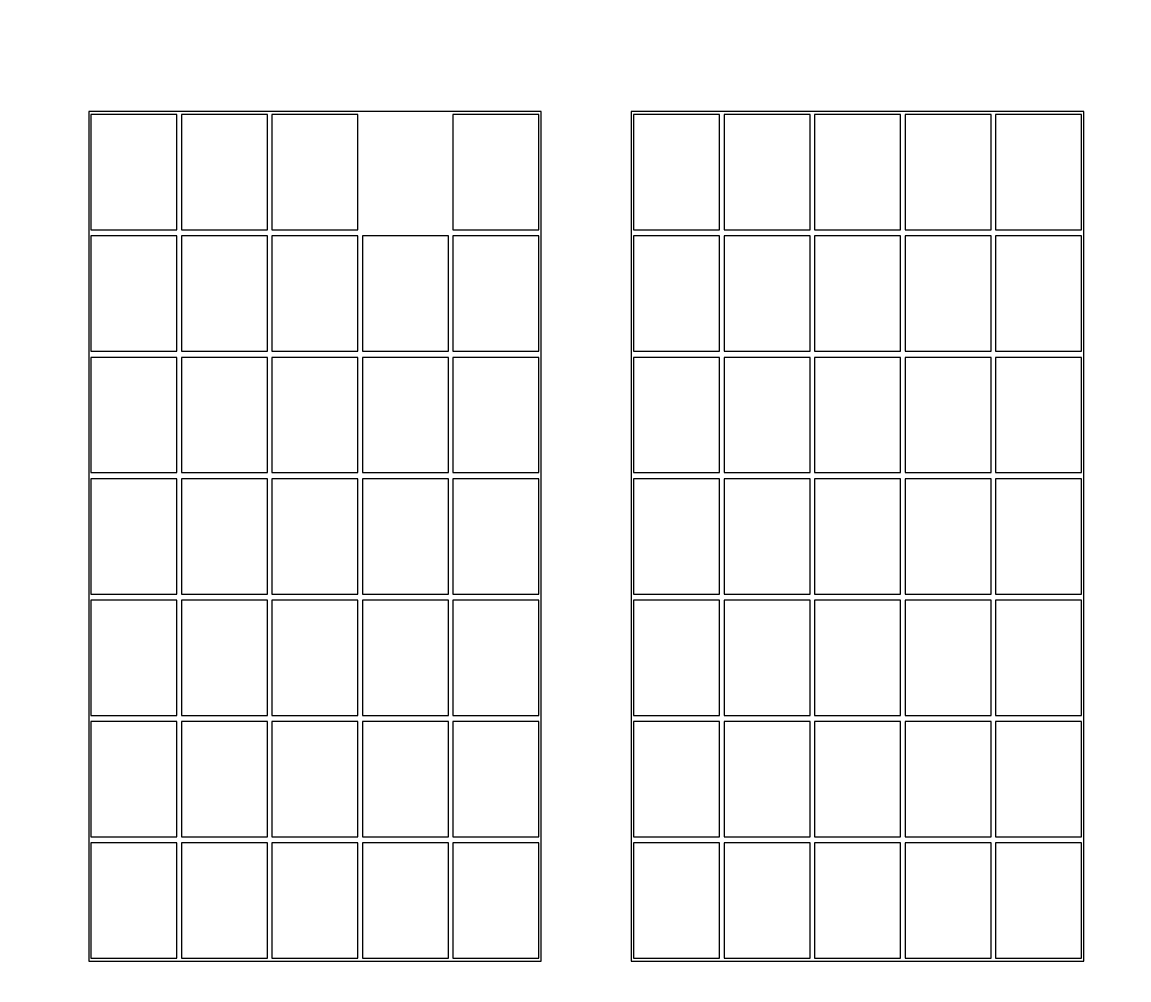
# Model space of a CAD drawing. Header units: centimetres. Extents: x -64.7 to 31.2, y -38.5 to 7.
# Drawn here: x -3.598 to -2.889, y 5.157 to 5.77 of the extents above; entities that cross this region are included whole.
import ezdxf

# ---------------------------------------------------------------- set-up
doc = ezdxf.new("R2010")
doc.units = ezdxf.units.CM
doc.header["$MEASUREMENT"] = 0
doc.layers.add('Layer 1', color=7, linetype='Continuous')

msp = doc.modelspace()

# ---------------------------------------------------------------- linework, layer by layer
at = {"layer": 'Layer 1', "color": 114, "lineweight": 35}
msp.add_open_spline([(-5.5, 6.95), (-5.5, 6.95), (2.5, 6.95), (2.5, 6.95), (2.5, 6.95), (2.5, 6.95), (2.5, 3.35), (2.5, 3.35), (2.5, 3.35), (2.5, 3.35), (-5.5, 3.35), (-5.5, 3.35), (-5.5, 3.35), (-5.5, 3.35), (-5.5, 6.95), (-5.5, 6.95)], degree=3, knots=[0, 0, 0, 0, 0.25, 0.25, 0.25, 0.25, 0.5, 0.5, 0.5, 0.5, 0.75, 0.75, 0.75, 0.75, 1, 1, 1, 1], dxfattribs=at)
at = {"layer": 'Layer 1', "color": 250, "lineweight": 35}
msp.add_open_spline([(-4.8, 6.41), (-4.8, 6.41), (1.8, 6.41), (1.8, 6.41), (1.8, 6.41), (1.8, 6.41), (1.8, 3.89), (1.8, 3.89), (1.8, 3.89), (1.8, 3.89), (-4.8, 3.89), (-4.8, 3.89), (-4.8, 3.89), (-4.8, 3.89), (-4.8, 6.41), (-4.8, 6.41)], degree=3, knots=[0, 0, 0, 0, 0.25, 0.25, 0.25, 0.25, 0.5, 0.5, 0.5, 0.5, 0.75, 0.75, 0.75, 0.75, 1, 1, 1, 1], dxfattribs=at)
at = {"layer": 'Layer 1', "color": 52, "lineweight": 35}
msp.add_open_spline([(-4.3105, 5.95), (-4.3105, 5.95), (1.3105, 5.95), (1.3105, 5.95), (1.3105, 5.95), (1.3105, 5.95), (1.3105, 4.35), (1.3105, 4.35), (1.3105, 4.35), (1.3105, 4.35), (-4.3105, 4.35), (-4.3105, 4.35), (-4.3105, 4.35), (-4.3105, 4.35), (-4.3105, 5.95), (-4.3105, 5.95)], degree=3, knots=[0, 0, 0, 0, 0.25, 0.25, 0.25, 0.25, 0.5, 0.5, 0.5, 0.5, 0.75, 0.75, 0.75, 0.75, 1, 1, 1, 1], dxfattribs=at)
at = {"layer": 'Layer 1', "color": 52}
for points in [[(-3.55528, 5.71262), (-3.55528, 5.71262), (-3.26566, 5.71262), (-3.26566, 5.71262), (-3.26566, 5.71262), (-3.26566, 5.71262), (-3.26566, 5.16859), (-3.26566, 5.16859), (-3.26566, 5.16859), (-3.26566, 5.16859), (-3.55528, 5.16859), (-3.55528, 5.16859), (-3.55528, 5.16859), (-3.55528, 5.16859), (-3.55528, 5.71262), (-3.55528, 5.71262)], [(-3.55384, 5.71068), (-3.55384, 5.71068), (-3.49881, 5.71068), (-3.49881, 5.71068), (-3.49881, 5.71068), (-3.49881, 5.71068), (-3.49881, 5.63684), (-3.49881, 5.63684), (-3.49881, 5.63684), (-3.49881, 5.63684), (-3.55384, 5.63684), (-3.55384, 5.63684), (-3.55384, 5.63684), (-3.55384, 5.63684), (-3.55384, 5.71068), (-3.55384, 5.71068)], [(-3.49591, 5.71068), (-3.49591, 5.71068), (-3.44088, 5.71068), (-3.44088, 5.71068), (-3.44088, 5.71068), (-3.44088, 5.71068), (-3.44088, 5.63684), (-3.44088, 5.63684), (-3.44088, 5.63684), (-3.44088, 5.63684), (-3.49591, 5.63684), (-3.49591, 5.63684), (-3.49591, 5.63684), (-3.49591, 5.63684), (-3.49591, 5.71068), (-3.49591, 5.71068)], [(-3.43798, 5.71068), (-3.43798, 5.71068), (-3.38296, 5.71068), (-3.38296, 5.71068), (-3.38296, 5.71068), (-3.38296, 5.71068), (-3.38296, 5.63684), (-3.38296, 5.63684), (-3.38296, 5.63684), (-3.38296, 5.63684), (-3.43798, 5.63684), (-3.43798, 5.63684), (-3.43798, 5.63684), (-3.43798, 5.63684), (-3.43798, 5.71068), (-3.43798, 5.71068)], [(-3.32213, 5.71068), (-3.32213, 5.71068), (-3.2671, 5.71068), (-3.2671, 5.71068), (-3.2671, 5.71068), (-3.2671, 5.71068), (-3.2671, 5.63684), (-3.2671, 5.63684), (-3.2671, 5.63684), (-3.2671, 5.63684), (-3.32213, 5.63684), (-3.32213, 5.63684), (-3.32213, 5.63684), (-3.32213, 5.63684), (-3.32213, 5.71068), (-3.32213, 5.71068)], [(-3.20793, 5.71262), (-3.20793, 5.71262), (-2.9183, 5.71262), (-2.9183, 5.71262), (-2.9183, 5.71262), (-2.9183, 5.71262), (-2.9183, 5.16859), (-2.9183, 5.16859), (-2.9183, 5.16859), (-2.9183, 5.16859), (-3.20793, 5.16859), (-3.20793, 5.16859), (-3.20793, 5.16859), (-3.20793, 5.16859), (-3.20793, 5.71262), (-3.20793, 5.71262)], [(-3.20648, 5.71068), (-3.20648, 5.71068), (-3.15145, 5.71068), (-3.15145, 5.71068), (-3.15145, 5.71068), (-3.15145, 5.71068), (-3.15145, 5.63684), (-3.15145, 5.63684), (-3.15145, 5.63684), (-3.15145, 5.63684), (-3.20648, 5.63684), (-3.20648, 5.63684), (-3.20648, 5.63684), (-3.20648, 5.63684), (-3.20648, 5.71068), (-3.20648, 5.71068)], [(-3.14855, 5.71068), (-3.14855, 5.71068), (-3.09352, 5.71068), (-3.09352, 5.71068), (-3.09352, 5.71068), (-3.09352, 5.71068), (-3.09352, 5.63684), (-3.09352, 5.63684), (-3.09352, 5.63684), (-3.09352, 5.63684), (-3.14855, 5.63684), (-3.14855, 5.63684), (-3.14855, 5.63684), (-3.14855, 5.63684), (-3.14855, 5.71068), (-3.14855, 5.71068)], [(-3.09063, 5.71068), (-3.09063, 5.71068), (-3.0356, 5.71068), (-3.0356, 5.71068), (-3.0356, 5.71068), (-3.0356, 5.71068), (-3.0356, 5.63684), (-3.0356, 5.63684), (-3.0356, 5.63684), (-3.0356, 5.63684), (-3.09063, 5.63684), (-3.09063, 5.63684), (-3.09063, 5.63684), (-3.09063, 5.63684), (-3.09063, 5.71068), (-3.09063, 5.71068)], [(-3.0327, 5.71068), (-3.0327, 5.71068), (-2.97767, 5.71068), (-2.97767, 5.71068), (-2.97767, 5.71068), (-2.97767, 5.71068), (-2.97767, 5.63684), (-2.97767, 5.63684), (-2.97767, 5.63684), (-2.97767, 5.63684), (-3.0327, 5.63684), (-3.0327, 5.63684), (-3.0327, 5.63684), (-3.0327, 5.63684), (-3.0327, 5.71068), (-3.0327, 5.71068)], [(-2.97477, 5.71068), (-2.97477, 5.71068), (-2.91975, 5.71068), (-2.91975, 5.71068), (-2.91975, 5.71068), (-2.91975, 5.71068), (-2.91975, 5.63684), (-2.91975, 5.63684), (-2.91975, 5.63684), (-2.91975, 5.63684), (-2.97477, 5.63684), (-2.97477, 5.63684), (-2.97477, 5.63684), (-2.97477, 5.63684), (-2.97477, 5.71068), (-2.97477, 5.71068)], [(-3.55384, 5.63296), (-3.55384, 5.63296), (-3.49881, 5.63296), (-3.49881, 5.63296), (-3.49881, 5.63296), (-3.49881, 5.63296), (-3.49881, 5.55913), (-3.49881, 5.55913), (-3.49881, 5.55913), (-3.49881, 5.55913), (-3.55384, 5.55913), (-3.55384, 5.55913), (-3.55384, 5.55913), (-3.55384, 5.55913), (-3.55384, 5.63296), (-3.55384, 5.63296)], [(-3.49591, 5.63296), (-3.49591, 5.63296), (-3.44088, 5.63296), (-3.44088, 5.63296), (-3.44088, 5.63296), (-3.44088, 5.63296), (-3.44088, 5.55913), (-3.44088, 5.55913), (-3.44088, 5.55913), (-3.44088, 5.55913), (-3.49591, 5.55913), (-3.49591, 5.55913), (-3.49591, 5.55913), (-3.49591, 5.55913), (-3.49591, 5.63296), (-3.49591, 5.63296)], [(-3.43798, 5.63296), (-3.43798, 5.63296), (-3.38296, 5.63296), (-3.38296, 5.63296), (-3.38296, 5.63296), (-3.38296, 5.63296), (-3.38296, 5.55913), (-3.38296, 5.55913), (-3.38296, 5.55913), (-3.38296, 5.55913), (-3.43798, 5.55913), (-3.43798, 5.55913), (-3.43798, 5.55913), (-3.43798, 5.55913), (-3.43798, 5.63296), (-3.43798, 5.63296)], [(-3.38006, 5.63296), (-3.38006, 5.63296), (-3.32503, 5.63296), (-3.32503, 5.63296), (-3.32503, 5.63296), (-3.32503, 5.63296), (-3.32503, 5.55913), (-3.32503, 5.55913), (-3.32503, 5.55913), (-3.32503, 5.55913), (-3.38006, 5.55913), (-3.38006, 5.55913), (-3.38006, 5.55913), (-3.38006, 5.55913), (-3.38006, 5.63296), (-3.38006, 5.63296)], [(-3.32213, 5.63296), (-3.32213, 5.63296), (-3.2671, 5.63296), (-3.2671, 5.63296), (-3.2671, 5.63296), (-3.2671, 5.63296), (-3.2671, 5.55913), (-3.2671, 5.55913), (-3.2671, 5.55913), (-3.2671, 5.55913), (-3.32213, 5.55913), (-3.32213, 5.55913), (-3.32213, 5.55913), (-3.32213, 5.55913), (-3.32213, 5.63296), (-3.32213, 5.63296)], [(-3.20648, 5.63296), (-3.20648, 5.63296), (-3.15145, 5.63296), (-3.15145, 5.63296), (-3.15145, 5.63296), (-3.15145, 5.63296), (-3.15145, 5.55913), (-3.15145, 5.55913), (-3.15145, 5.55913), (-3.15145, 5.55913), (-3.20648, 5.55913), (-3.20648, 5.55913), (-3.20648, 5.55913), (-3.20648, 5.55913), (-3.20648, 5.63296), (-3.20648, 5.63296)], [(-3.0327, 5.63296), (-3.0327, 5.63296), (-2.97767, 5.63296), (-2.97767, 5.63296), (-2.97767, 5.63296), (-2.97767, 5.63296), (-2.97767, 5.55913), (-2.97767, 5.55913), (-2.97767, 5.55913), (-2.97767, 5.55913), (-3.0327, 5.55913), (-3.0327, 5.55913), (-3.0327, 5.55913), (-3.0327, 5.55913), (-3.0327, 5.63296), (-3.0327, 5.63296)], [(-2.97477, 5.63296), (-2.97477, 5.63296), (-2.91975, 5.63296), (-2.91975, 5.63296), (-2.91975, 5.63296), (-2.91975, 5.63296), (-2.91975, 5.55913), (-2.91975, 5.55913), (-2.91975, 5.55913), (-2.91975, 5.55913), (-2.97477, 5.55913), (-2.97477, 5.55913), (-2.97477, 5.55913), (-2.97477, 5.55913), (-2.97477, 5.63296), (-2.97477, 5.63296)], [(-3.55384, 5.55524), (-3.55384, 5.55524), (-3.49881, 5.55524), (-3.49881, 5.55524), (-3.49881, 5.55524), (-3.49881, 5.55524), (-3.49881, 5.48141), (-3.49881, 5.48141), (-3.49881, 5.48141), (-3.49881, 5.48141), (-3.55384, 5.48141), (-3.55384, 5.48141), (-3.55384, 5.48141), (-3.55384, 5.48141), (-3.55384, 5.55524), (-3.55384, 5.55524)], [(-3.49591, 5.55524), (-3.49591, 5.55524), (-3.44088, 5.55524), (-3.44088, 5.55524), (-3.44088, 5.55524), (-3.44088, 5.55524), (-3.44088, 5.48141), (-3.44088, 5.48141), (-3.44088, 5.48141), (-3.44088, 5.48141), (-3.49591, 5.48141), (-3.49591, 5.48141), (-3.49591, 5.48141), (-3.49591, 5.48141), (-3.49591, 5.55524), (-3.49591, 5.55524)], [(-3.43798, 5.55524), (-3.43798, 5.55524), (-3.38296, 5.55524), (-3.38296, 5.55524), (-3.38296, 5.55524), (-3.38296, 5.55524), (-3.38296, 5.48141), (-3.38296, 5.48141), (-3.38296, 5.48141), (-3.38296, 5.48141), (-3.43798, 5.48141), (-3.43798, 5.48141), (-3.43798, 5.48141), (-3.43798, 5.48141), (-3.43798, 5.55524), (-3.43798, 5.55524)], [(-3.38006, 5.55524), (-3.38006, 5.55524), (-3.32503, 5.55524), (-3.32503, 5.55524), (-3.32503, 5.55524), (-3.32503, 5.55524), (-3.32503, 5.48141), (-3.32503, 5.48141), (-3.32503, 5.48141), (-3.32503, 5.48141), (-3.38006, 5.48141), (-3.38006, 5.48141), (-3.38006, 5.48141), (-3.38006, 5.48141), (-3.38006, 5.55524), (-3.38006, 5.55524)], [(-3.32213, 5.55524), (-3.32213, 5.55524), (-3.2671, 5.55524), (-3.2671, 5.55524), (-3.2671, 5.55524), (-3.2671, 5.55524), (-3.2671, 5.48141), (-3.2671, 5.48141), (-3.2671, 5.48141), (-3.2671, 5.48141), (-3.32213, 5.48141), (-3.32213, 5.48141), (-3.32213, 5.48141), (-3.32213, 5.48141), (-3.32213, 5.55524), (-3.32213, 5.55524)], [(-3.20648, 5.55524), (-3.20648, 5.55524), (-3.15145, 5.55524), (-3.15145, 5.55524), (-3.15145, 5.55524), (-3.15145, 5.55524), (-3.15145, 5.48141), (-3.15145, 5.48141), (-3.15145, 5.48141), (-3.15145, 5.48141), (-3.20648, 5.48141), (-3.20648, 5.48141), (-3.20648, 5.48141), (-3.20648, 5.48141), (-3.20648, 5.55524), (-3.20648, 5.55524)], [(-3.0327, 5.55524), (-3.0327, 5.55524), (-2.97767, 5.55524), (-2.97767, 5.55524), (-2.97767, 5.55524), (-2.97767, 5.55524), (-2.97767, 5.48141), (-2.97767, 5.48141), (-2.97767, 5.48141), (-2.97767, 5.48141), (-3.0327, 5.48141), (-3.0327, 5.48141), (-3.0327, 5.48141), (-3.0327, 5.48141), (-3.0327, 5.55524), (-3.0327, 5.55524)], [(-2.97477, 5.55524), (-2.97477, 5.55524), (-2.91975, 5.55524), (-2.91975, 5.55524), (-2.91975, 5.55524), (-2.91975, 5.55524), (-2.91975, 5.48141), (-2.91975, 5.48141), (-2.91975, 5.48141), (-2.91975, 5.48141), (-2.97477, 5.48141), (-2.97477, 5.48141), (-2.97477, 5.48141), (-2.97477, 5.48141), (-2.97477, 5.55524), (-2.97477, 5.55524)], [(-3.55384, 5.47752), (-3.55384, 5.47752), (-3.49881, 5.47752), (-3.49881, 5.47752), (-3.49881, 5.47752), (-3.49881, 5.47752), (-3.49881, 5.40369), (-3.49881, 5.40369), (-3.49881, 5.40369), (-3.49881, 5.40369), (-3.55384, 5.40369), (-3.55384, 5.40369), (-3.55384, 5.40369), (-3.55384, 5.40369), (-3.55384, 5.47752), (-3.55384, 5.47752)], [(-3.49591, 5.47752), (-3.49591, 5.47752), (-3.44088, 5.47752), (-3.44088, 5.47752), (-3.44088, 5.47752), (-3.44088, 5.47752), (-3.44088, 5.40369), (-3.44088, 5.40369), (-3.44088, 5.40369), (-3.44088, 5.40369), (-3.49591, 5.40369), (-3.49591, 5.40369), (-3.49591, 5.40369), (-3.49591, 5.40369), (-3.49591, 5.47752), (-3.49591, 5.47752)], [(-3.43798, 5.47752), (-3.43798, 5.47752), (-3.38296, 5.47752), (-3.38296, 5.47752), (-3.38296, 5.47752), (-3.38296, 5.47752), (-3.38296, 5.40369), (-3.38296, 5.40369), (-3.38296, 5.40369), (-3.38296, 5.40369), (-3.43798, 5.40369), (-3.43798, 5.40369), (-3.43798, 5.40369), (-3.43798, 5.40369), (-3.43798, 5.47752), (-3.43798, 5.47752)], [(-3.38006, 5.47752), (-3.38006, 5.47752), (-3.32503, 5.47752), (-3.32503, 5.47752), (-3.32503, 5.47752), (-3.32503, 5.47752), (-3.32503, 5.40369), (-3.32503, 5.40369), (-3.32503, 5.40369), (-3.32503, 5.40369), (-3.38006, 5.40369), (-3.38006, 5.40369), (-3.38006, 5.40369), (-3.38006, 5.40369), (-3.38006, 5.47752), (-3.38006, 5.47752)], [(-3.32213, 5.47752), (-3.32213, 5.47752), (-3.2671, 5.47752), (-3.2671, 5.47752), (-3.2671, 5.47752), (-3.2671, 5.47752), (-3.2671, 5.40369), (-3.2671, 5.40369), (-3.2671, 5.40369), (-3.2671, 5.40369), (-3.32213, 5.40369), (-3.32213, 5.40369), (-3.32213, 5.40369), (-3.32213, 5.40369), (-3.32213, 5.47752), (-3.32213, 5.47752)], [(-3.20648, 5.47752), (-3.20648, 5.47752), (-3.15145, 5.47752), (-3.15145, 5.47752), (-3.15145, 5.47752), (-3.15145, 5.47752), (-3.15145, 5.40369), (-3.15145, 5.40369), (-3.15145, 5.40369), (-3.15145, 5.40369), (-3.20648, 5.40369), (-3.20648, 5.40369), (-3.20648, 5.40369), (-3.20648, 5.40369), (-3.20648, 5.47752), (-3.20648, 5.47752)], [(-3.14855, 5.47752), (-3.14855, 5.47752), (-3.09352, 5.47752), (-3.09352, 5.47752), (-3.09352, 5.47752), (-3.09352, 5.47752), (-3.09352, 5.40369), (-3.09352, 5.40369), (-3.09352, 5.40369), (-3.09352, 5.40369), (-3.14855, 5.40369), (-3.14855, 5.40369), (-3.14855, 5.40369), (-3.14855, 5.40369), (-3.14855, 5.47752), (-3.14855, 5.47752)], [(-3.09063, 5.47752), (-3.09063, 5.47752), (-3.0356, 5.47752), (-3.0356, 5.47752), (-3.0356, 5.47752), (-3.0356, 5.47752), (-3.0356, 5.40369), (-3.0356, 5.40369), (-3.0356, 5.40369), (-3.0356, 5.40369), (-3.09063, 5.40369), (-3.09063, 5.40369), (-3.09063, 5.40369), (-3.09063, 5.40369), (-3.09063, 5.47752), (-3.09063, 5.47752)], [(-3.0327, 5.47752), (-3.0327, 5.47752), (-2.97767, 5.47752), (-2.97767, 5.47752), (-2.97767, 5.47752), (-2.97767, 5.47752), (-2.97767, 5.40369), (-2.97767, 5.40369), (-2.97767, 5.40369), (-2.97767, 5.40369), (-3.0327, 5.40369), (-3.0327, 5.40369), (-3.0327, 5.40369), (-3.0327, 5.40369), (-3.0327, 5.47752), (-3.0327, 5.47752)], [(-2.97477, 5.47752), (-2.97477, 5.47752), (-2.91975, 5.47752), (-2.91975, 5.47752), (-2.91975, 5.47752), (-2.91975, 5.47752), (-2.91975, 5.40369), (-2.91975, 5.40369), (-2.91975, 5.40369), (-2.91975, 5.40369), (-2.97477, 5.40369), (-2.97477, 5.40369), (-2.97477, 5.40369), (-2.97477, 5.40369), (-2.97477, 5.47752), (-2.97477, 5.47752)], [(-3.55384, 5.3998), (-3.55384, 5.3998), (-3.49881, 5.3998), (-3.49881, 5.3998), (-3.49881, 5.3998), (-3.49881, 5.3998), (-3.49881, 5.32597), (-3.49881, 5.32597), (-3.49881, 5.32597), (-3.49881, 5.32597), (-3.55384, 5.32597), (-3.55384, 5.32597), (-3.55384, 5.32597), (-3.55384, 5.32597), (-3.55384, 5.3998), (-3.55384, 5.3998)], [(-3.38006, 5.3998), (-3.38006, 5.3998), (-3.32503, 5.3998), (-3.32503, 5.3998), (-3.32503, 5.3998), (-3.32503, 5.3998), (-3.32503, 5.32597), (-3.32503, 5.32597), (-3.32503, 5.32597), (-3.32503, 5.32597), (-3.38006, 5.32597), (-3.38006, 5.32597), (-3.38006, 5.32597), (-3.38006, 5.32597), (-3.38006, 5.3998), (-3.38006, 5.3998)], [(-3.32213, 5.3998), (-3.32213, 5.3998), (-3.2671, 5.3998), (-3.2671, 5.3998), (-3.2671, 5.3998), (-3.2671, 5.3998), (-3.2671, 5.32597), (-3.2671, 5.32597), (-3.2671, 5.32597), (-3.2671, 5.32597), (-3.32213, 5.32597), (-3.32213, 5.32597), (-3.32213, 5.32597), (-3.32213, 5.32597), (-3.32213, 5.3998), (-3.32213, 5.3998)], [(-3.20648, 5.3998), (-3.20648, 5.3998), (-3.15145, 5.3998), (-3.15145, 5.3998), (-3.15145, 5.3998), (-3.15145, 5.3998), (-3.15145, 5.32597), (-3.15145, 5.32597), (-3.15145, 5.32597), (-3.15145, 5.32597), (-3.20648, 5.32597), (-3.20648, 5.32597), (-3.20648, 5.32597), (-3.20648, 5.32597), (-3.20648, 5.3998), (-3.20648, 5.3998)], [(-3.0327, 5.3998), (-3.0327, 5.3998), (-2.97767, 5.3998), (-2.97767, 5.3998), (-2.97767, 5.3998), (-2.97767, 5.3998), (-2.97767, 5.32597), (-2.97767, 5.32597), (-2.97767, 5.32597), (-2.97767, 5.32597), (-3.0327, 5.32597), (-3.0327, 5.32597), (-3.0327, 5.32597), (-3.0327, 5.32597), (-3.0327, 5.3998), (-3.0327, 5.3998)], [(-2.97477, 5.3998), (-2.97477, 5.3998), (-2.91975, 5.3998), (-2.91975, 5.3998), (-2.91975, 5.3998), (-2.91975, 5.3998), (-2.91975, 5.32597), (-2.91975, 5.32597), (-2.91975, 5.32597), (-2.91975, 5.32597), (-2.97477, 5.32597), (-2.97477, 5.32597), (-2.97477, 5.32597), (-2.97477, 5.32597), (-2.97477, 5.3998), (-2.97477, 5.3998)], [(-3.55384, 5.32208), (-3.55384, 5.32208), (-3.49881, 5.32208), (-3.49881, 5.32208), (-3.49881, 5.32208), (-3.49881, 5.32208), (-3.49881, 5.24825), (-3.49881, 5.24825), (-3.49881, 5.24825), (-3.49881, 5.24825), (-3.55384, 5.24825), (-3.55384, 5.24825), (-3.55384, 5.24825), (-3.55384, 5.24825), (-3.55384, 5.32208), (-3.55384, 5.32208)], [(-3.38006, 5.32208), (-3.38006, 5.32208), (-3.32503, 5.32208), (-3.32503, 5.32208), (-3.32503, 5.32208), (-3.32503, 5.32208), (-3.32503, 5.24825), (-3.32503, 5.24825), (-3.32503, 5.24825), (-3.32503, 5.24825), (-3.38006, 5.24825), (-3.38006, 5.24825), (-3.38006, 5.24825), (-3.38006, 5.24825), (-3.38006, 5.32208), (-3.38006, 5.32208)], [(-3.32213, 5.32208), (-3.32213, 5.32208), (-3.2671, 5.32208), (-3.2671, 5.32208), (-3.2671, 5.32208), (-3.2671, 5.32208), (-3.2671, 5.24825), (-3.2671, 5.24825), (-3.2671, 5.24825), (-3.2671, 5.24825), (-3.32213, 5.24825), (-3.32213, 5.24825), (-3.32213, 5.24825), (-3.32213, 5.24825), (-3.32213, 5.32208), (-3.32213, 5.32208)], [(-3.20648, 5.32208), (-3.20648, 5.32208), (-3.15145, 5.32208), (-3.15145, 5.32208), (-3.15145, 5.32208), (-3.15145, 5.32208), (-3.15145, 5.24825), (-3.15145, 5.24825), (-3.15145, 5.24825), (-3.15145, 5.24825), (-3.20648, 5.24825), (-3.20648, 5.24825), (-3.20648, 5.24825), (-3.20648, 5.24825), (-3.20648, 5.32208), (-3.20648, 5.32208)], [(-3.0327, 5.32208), (-3.0327, 5.32208), (-2.97767, 5.32208), (-2.97767, 5.32208), (-2.97767, 5.32208), (-2.97767, 5.32208), (-2.97767, 5.24825), (-2.97767, 5.24825), (-2.97767, 5.24825), (-2.97767, 5.24825), (-3.0327, 5.24825), (-3.0327, 5.24825), (-3.0327, 5.24825), (-3.0327, 5.24825), (-3.0327, 5.32208), (-3.0327, 5.32208)], [(-2.97477, 5.32208), (-2.97477, 5.32208), (-2.91975, 5.32208), (-2.91975, 5.32208), (-2.91975, 5.32208), (-2.91975, 5.32208), (-2.91975, 5.24825), (-2.91975, 5.24825), (-2.91975, 5.24825), (-2.91975, 5.24825), (-2.97477, 5.24825), (-2.97477, 5.24825), (-2.97477, 5.24825), (-2.97477, 5.24825), (-2.97477, 5.32208), (-2.97477, 5.32208)], [(-3.55384, 5.24437), (-3.55384, 5.24437), (-3.49881, 5.24437), (-3.49881, 5.24437), (-3.49881, 5.24437), (-3.49881, 5.24437), (-3.49881, 5.17053), (-3.49881, 5.17053), (-3.49881, 5.17053), (-3.49881, 5.17053), (-3.55384, 5.17053), (-3.55384, 5.17053), (-3.55384, 5.17053), (-3.55384, 5.17053), (-3.55384, 5.24437), (-3.55384, 5.24437)], [(-3.49591, 5.24437), (-3.49591, 5.24437), (-3.44088, 5.24437), (-3.44088, 5.24437), (-3.44088, 5.24437), (-3.44088, 5.24437), (-3.44088, 5.17053), (-3.44088, 5.17053), (-3.44088, 5.17053), (-3.44088, 5.17053), (-3.49591, 5.17053), (-3.49591, 5.17053), (-3.49591, 5.17053), (-3.49591, 5.17053), (-3.49591, 5.24437), (-3.49591, 5.24437)], [(-3.43798, 5.24437), (-3.43798, 5.24437), (-3.38296, 5.24437), (-3.38296, 5.24437), (-3.38296, 5.24437), (-3.38296, 5.24437), (-3.38296, 5.17053), (-3.38296, 5.17053), (-3.38296, 5.17053), (-3.38296, 5.17053), (-3.43798, 5.17053), (-3.43798, 5.17053), (-3.43798, 5.17053), (-3.43798, 5.17053), (-3.43798, 5.24437), (-3.43798, 5.24437)], [(-3.38006, 5.24437), (-3.38006, 5.24437), (-3.32503, 5.24437), (-3.32503, 5.24437), (-3.32503, 5.24437), (-3.32503, 5.24437), (-3.32503, 5.17053), (-3.32503, 5.17053), (-3.32503, 5.17053), (-3.32503, 5.17053), (-3.38006, 5.17053), (-3.38006, 5.17053), (-3.38006, 5.17053), (-3.38006, 5.17053), (-3.38006, 5.24437), (-3.38006, 5.24437)], [(-3.32213, 5.24437), (-3.32213, 5.24437), (-3.2671, 5.24437), (-3.2671, 5.24437), (-3.2671, 5.24437), (-3.2671, 5.24437), (-3.2671, 5.17053), (-3.2671, 5.17053), (-3.2671, 5.17053), (-3.2671, 5.17053), (-3.32213, 5.17053), (-3.32213, 5.17053), (-3.32213, 5.17053), (-3.32213, 5.17053), (-3.32213, 5.24437), (-3.32213, 5.24437)], [(-3.20648, 5.24437), (-3.20648, 5.24437), (-3.15145, 5.24437), (-3.15145, 5.24437), (-3.15145, 5.24437), (-3.15145, 5.24437), (-3.15145, 5.17053), (-3.15145, 5.17053), (-3.15145, 5.17053), (-3.15145, 5.17053), (-3.20648, 5.17053), (-3.20648, 5.17053), (-3.20648, 5.17053), (-3.20648, 5.17053), (-3.20648, 5.24437), (-3.20648, 5.24437)], [(-3.14855, 5.24437), (-3.14855, 5.24437), (-3.09352, 5.24437), (-3.09352, 5.24437), (-3.09352, 5.24437), (-3.09352, 5.24437), (-3.09352, 5.17053), (-3.09352, 5.17053), (-3.09352, 5.17053), (-3.09352, 5.17053), (-3.14855, 5.17053), (-3.14855, 5.17053), (-3.14855, 5.17053), (-3.14855, 5.17053), (-3.14855, 5.24437), (-3.14855, 5.24437)], [(-3.09063, 5.24437), (-3.09063, 5.24437), (-3.0356, 5.24437), (-3.0356, 5.24437), (-3.0356, 5.24437), (-3.0356, 5.24437), (-3.0356, 5.17053), (-3.0356, 5.17053), (-3.0356, 5.17053), (-3.0356, 5.17053), (-3.09063, 5.17053), (-3.09063, 5.17053), (-3.09063, 5.17053), (-3.09063, 5.17053), (-3.09063, 5.24437), (-3.09063, 5.24437)], [(-3.0327, 5.24437), (-3.0327, 5.24437), (-2.97767, 5.24437), (-2.97767, 5.24437), (-2.97767, 5.24437), (-2.97767, 5.24437), (-2.97767, 5.17053), (-2.97767, 5.17053), (-2.97767, 5.17053), (-2.97767, 5.17053), (-3.0327, 5.17053), (-3.0327, 5.17053), (-3.0327, 5.17053), (-3.0327, 5.17053), (-3.0327, 5.24437), (-3.0327, 5.24437)], [(-2.97477, 5.24437), (-2.97477, 5.24437), (-2.91975, 5.24437), (-2.91975, 5.24437), (-2.91975, 5.24437), (-2.91975, 5.24437), (-2.91975, 5.17053), (-2.91975, 5.17053), (-2.91975, 5.17053), (-2.91975, 5.17053), (-2.97477, 5.17053), (-2.97477, 5.17053), (-2.97477, 5.17053), (-2.97477, 5.17053), (-2.97477, 5.24437), (-2.97477, 5.24437)]]:
    msp.add_open_spline(points, degree=3, knots=[0, 0, 0, 0, 0.25, 0.25, 0.25, 0.25, 0.5, 0.5, 0.5, 0.5, 0.75, 0.75, 0.75, 0.75, 1, 1, 1, 1], dxfattribs=at)
at = {"layer": 'Layer 1', "color": 250}
for points in [[(-3.14855, 5.63296), (-3.14855, 5.63296), (-3.09352, 5.63296), (-3.09352, 5.63296), (-3.09352, 5.63296), (-3.09352, 5.63296), (-3.09352, 5.55913), (-3.09352, 5.55913), (-3.09352, 5.55913), (-3.09352, 5.55913), (-3.14855, 5.55913), (-3.14855, 5.55913), (-3.14855, 5.55913), (-3.14855, 5.55913), (-3.14855, 5.63296), (-3.14855, 5.63296)], [(-3.09063, 5.63296), (-3.09063, 5.63296), (-3.0356, 5.63296), (-3.0356, 5.63296), (-3.0356, 5.63296), (-3.0356, 5.63296), (-3.0356, 5.55913), (-3.0356, 5.55913), (-3.0356, 5.55913), (-3.0356, 5.55913), (-3.09063, 5.55913), (-3.09063, 5.55913), (-3.09063, 5.55913), (-3.09063, 5.55913), (-3.09063, 5.63296), (-3.09063, 5.63296)], [(-3.14855, 5.55524), (-3.14855, 5.55524), (-3.09352, 5.55524), (-3.09352, 5.55524), (-3.09352, 5.55524), (-3.09352, 5.55524), (-3.09352, 5.48141), (-3.09352, 5.48141), (-3.09352, 5.48141), (-3.09352, 5.48141), (-3.14855, 5.48141), (-3.14855, 5.48141), (-3.14855, 5.48141), (-3.14855, 5.48141), (-3.14855, 5.55524), (-3.14855, 5.55524)], [(-3.09063, 5.55524), (-3.09063, 5.55524), (-3.0356, 5.55524), (-3.0356, 5.55524), (-3.0356, 5.55524), (-3.0356, 5.55524), (-3.0356, 5.48141), (-3.0356, 5.48141), (-3.0356, 5.48141), (-3.0356, 5.48141), (-3.09063, 5.48141), (-3.09063, 5.48141), (-3.09063, 5.48141), (-3.09063, 5.48141), (-3.09063, 5.55524), (-3.09063, 5.55524)], [(-3.49591, 5.3998), (-3.49591, 5.3998), (-3.44088, 5.3998), (-3.44088, 5.3998), (-3.44088, 5.3998), (-3.44088, 5.3998), (-3.44088, 5.32597), (-3.44088, 5.32597), (-3.44088, 5.32597), (-3.44088, 5.32597), (-3.49591, 5.32597), (-3.49591, 5.32597), (-3.49591, 5.32597), (-3.49591, 5.32597), (-3.49591, 5.3998), (-3.49591, 5.3998)], [(-3.43798, 5.3998), (-3.43798, 5.3998), (-3.38296, 5.3998), (-3.38296, 5.3998), (-3.38296, 5.3998), (-3.38296, 5.3998), (-3.38296, 5.32597), (-3.38296, 5.32597), (-3.38296, 5.32597), (-3.38296, 5.32597), (-3.43798, 5.32597), (-3.43798, 5.32597), (-3.43798, 5.32597), (-3.43798, 5.32597), (-3.43798, 5.3998), (-3.43798, 5.3998)], [(-3.14855, 5.3998), (-3.14855, 5.3998), (-3.09352, 5.3998), (-3.09352, 5.3998), (-3.09352, 5.3998), (-3.09352, 5.3998), (-3.09352, 5.32597), (-3.09352, 5.32597), (-3.09352, 5.32597), (-3.09352, 5.32597), (-3.14855, 5.32597), (-3.14855, 5.32597), (-3.14855, 5.32597), (-3.14855, 5.32597), (-3.14855, 5.3998), (-3.14855, 5.3998)], [(-3.09063, 5.3998), (-3.09063, 5.3998), (-3.0356, 5.3998), (-3.0356, 5.3998), (-3.0356, 5.3998), (-3.0356, 5.3998), (-3.0356, 5.32597), (-3.0356, 5.32597), (-3.0356, 5.32597), (-3.0356, 5.32597), (-3.09063, 5.32597), (-3.09063, 5.32597), (-3.09063, 5.32597), (-3.09063, 5.32597), (-3.09063, 5.3998), (-3.09063, 5.3998)], [(-3.49591, 5.32208), (-3.49591, 5.32208), (-3.44088, 5.32208), (-3.44088, 5.32208), (-3.44088, 5.32208), (-3.44088, 5.32208), (-3.44088, 5.24825), (-3.44088, 5.24825), (-3.44088, 5.24825), (-3.44088, 5.24825), (-3.49591, 5.24825), (-3.49591, 5.24825), (-3.49591, 5.24825), (-3.49591, 5.24825), (-3.49591, 5.32208), (-3.49591, 5.32208)], [(-3.43798, 5.32208), (-3.43798, 5.32208), (-3.38296, 5.32208), (-3.38296, 5.32208), (-3.38296, 5.32208), (-3.38296, 5.32208), (-3.38296, 5.24825), (-3.38296, 5.24825), (-3.38296, 5.24825), (-3.38296, 5.24825), (-3.43798, 5.24825), (-3.43798, 5.24825), (-3.43798, 5.24825), (-3.43798, 5.24825), (-3.43798, 5.32208), (-3.43798, 5.32208)], [(-3.14855, 5.32208), (-3.14855, 5.32208), (-3.09352, 5.32208), (-3.09352, 5.32208), (-3.09352, 5.32208), (-3.09352, 5.32208), (-3.09352, 5.24825), (-3.09352, 5.24825), (-3.09352, 5.24825), (-3.09352, 5.24825), (-3.14855, 5.24825), (-3.14855, 5.24825), (-3.14855, 5.24825), (-3.14855, 5.24825), (-3.14855, 5.32208), (-3.14855, 5.32208)], [(-3.09063, 5.32208), (-3.09063, 5.32208), (-3.0356, 5.32208), (-3.0356, 5.32208), (-3.0356, 5.32208), (-3.0356, 5.32208), (-3.0356, 5.24825), (-3.0356, 5.24825), (-3.0356, 5.24825), (-3.0356, 5.24825), (-3.09063, 5.24825), (-3.09063, 5.24825), (-3.09063, 5.24825), (-3.09063, 5.24825), (-3.09063, 5.32208), (-3.09063, 5.32208)]]:
    msp.add_open_spline(points, degree=3, knots=[0, 0, 0, 0, 0.25, 0.25, 0.25, 0.25, 0.5, 0.5, 0.5, 0.5, 0.75, 0.75, 0.75, 0.75, 1, 1, 1, 1], dxfattribs=at)

doc.saveas('drawing.dxf')
